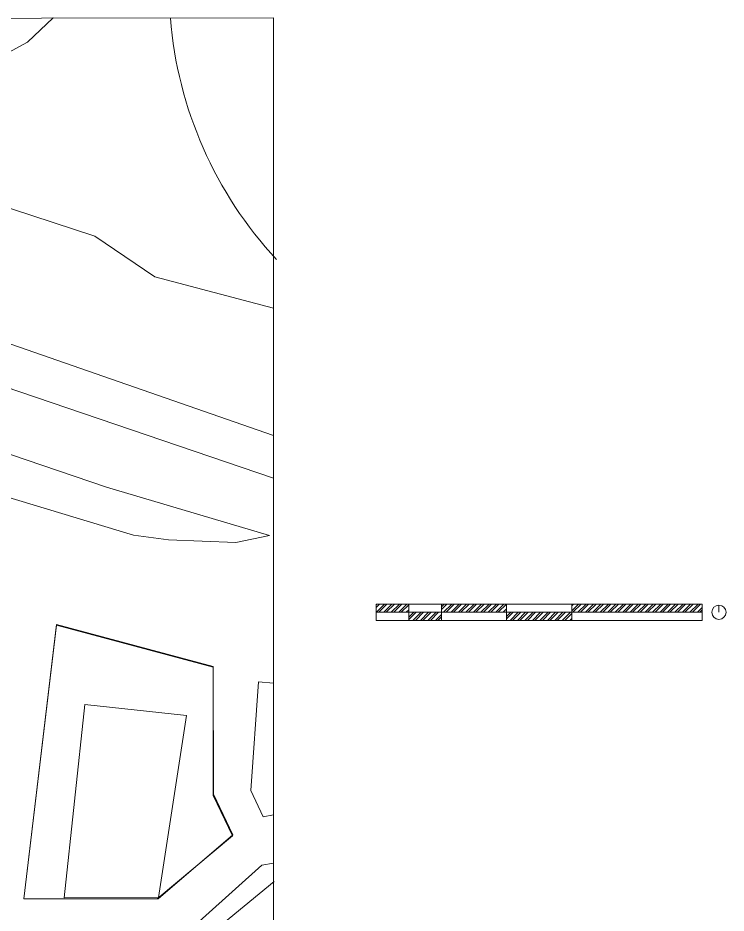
# Model space of a CAD drawing. Header units: metres. Extents: x -48 to 2360, y -1392 to 453.
# Drawn here: x 943.3 to 1052, y -1297.9 to -1160.6 of the extents above; entities that cross this region are included whole.
import ezdxf

# ---------------------------------------------------------------- set-up
doc = ezdxf.new("R2010")
doc.units = ezdxf.units.M
for name, color, linetype, lineweight in [('estructuras', 255, 'Continuous', 20), ('TODO', 210, 'Continuous', 5), ('trazo', 7, 'Continuous', 18)]:
    doc.layers.add(name, color=color, linetype=linetype, lineweight=lineweight)

msp = doc.modelspace()

# ---------------------------------------------------------------- hatches: boundary and pattern name
at = {"layer": 'trazo', "ltscale": 7, "transparency": 33554559}
h = msp.add_hatch(dxfattribs=at)
h.set_pattern_fill('ANSI32', color=256, scale=0.085)
h.set_pattern_definition([(45, (110.7697, -1371.0094), (-0.5724913, 0.5724913), []), (45, (111.1514, -1371.0094), (-0.5724913, 0.5724913), [])])
h.paths.add_polyline_path([(1003.29, -1251.75), (1003.29, -1250.5), (998.29, -1250.5), (998.29, -1251.75)])
h.paths.add_polyline_path([(1008.29, -1253), (1008.29, -1251.75), (1003.29, -1251.75), (1003.29, -1253)])
h.paths.add_polyline_path([(1018.29, -1251.75), (1018.29, -1250.5), (1008.29, -1250.5), (1008.29, -1251.75)])
h.paths.add_polyline_path([(1028.29, -1253), (1028.29, -1251.75), (1018.29, -1251.75), (1018.29, -1253)])
h.paths.add_polyline_path([(1028.29, -1250.5), (1028.29, -1251.75), (1048.29, -1251.75), (1048.29, -1250.5)])

# ---------------------------------------------------------------- linework, layer by layer
at = {"layer": 'estructuras', "ltscale": 7, "transparency": 33554559}
for points in [[(1048.29, -1253), (1048.29, -1250.5), (998.29, -1250.5), (998.29, -1253), (1048.29, -1253)], [(1003.29, -1253), (1003.29, -1250.5)], [(1008.29, -1250.5), (1008.29, -1253)], [(1018.29, -1253), (1018.29, -1250.5)], [(1028.29, -1250.5), (1028.29, -1253)], [(998.29, -1251.75), (1048.29, -1251.75)]]:
    msp.add_lwpolyline(points, dxfattribs=at)
at = {"layer": 'TODO', "transparency": 33554559}
msp.add_lwpolyline([(982.53, -1390.59), (982.53, -1160.59), (662.21, -1161.04), (662.33, -1251.56), (662.53, -1391.6)], close=True, dxfattribs=at)
at = {"layer": 'TODO', "transparency": 33554687, "flags": 128}
for points in [[(710.95, -1160.97), (836.8, -1200.7), (868.18, -1211.84), (961.05, -1239.94), (966.45, -1240.64), (976.78, -1241.04), (981.93, -1239.95), (956.92, -1232.55), (839.36, -1192.59), (747.18, -1160.92)], [(982.53, -1231.2), (775.91, -1160.88)], [(798.96, -1160.84), (982.53, -1224.62)], [(982.53, -1282.83), (980.95, -1283.14), (979.08, -1279.07), (980.22, -1262.42), (982.53, -1262.6)], [(950.44, -1295.54), (953.58, -1265.92)], [(953.58, -1265.92), (969.18, -1267.58)], [(969.18, -1267.58), (964.89, -1295.52)], [(982.53, -1321.11), (943.41, -1306.45), (944.19, -1299.67), (967.63, -1302.37), (980.77, -1290.56), (982.53, -1290.25)], [(970.27, -1303.2), (982.62, -1293.05)], [(964.89, -1295.52), (950.44, -1295.54)]]:
    msp.add_lwpolyline(points, dxfattribs=at)
msp.add_lwpolyline([(982.99, -1197.62, -0.168421), (966.72, -1160.63), (948.73, -1160.58), (944.82, -1164.3), (920.09, -1177.68), (913.48, -1180.4), (955.15, -1194.04), (964.31, -1200.31), (982.53, -1205.09)], format="xyb", dxfattribs=at)
msp.add_lwpolyline([(949.25, -1253.64), (973.28, -1260.09), (973.31, -1279.64), (976.28, -1285.89), (964.87, -1295.7), (944.22, -1295.73)], close=True, dxfattribs=at)
at = {"layer": 'trazo', "ltscale": 7, "transparency": 33554559}
for points in [[(1050.86, -1250.66), (1050.86, -1251.75)], [(944.22, -1295.73), (964.7, -1295.72), (976.24, -1286.03), (973.29, -1279.88), (973.28, -1260.15), (949.24, -1253.72), (944.22, -1295.73)]]:
    msp.add_lwpolyline(points, dxfattribs=at)
msp.add_circle((1050.86, -1251.75), 1.09, dxfattribs=at)

doc.saveas('drawing.dxf')
